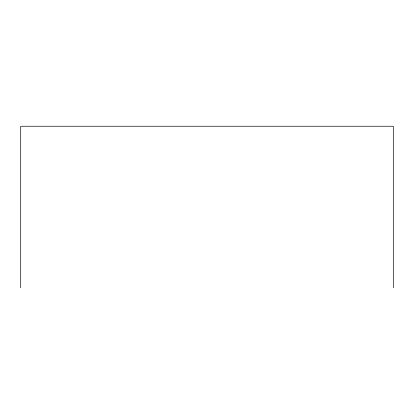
<?xml version="1.0" encoding="UTF-8"?>
<svg xmlns="http://www.w3.org/2000/svg" width="414" height="414" viewBox="0 0 414 414"><rect width="100%" height="100%" fill="white"/><g stroke="black" fill="none" stroke-linecap="round" stroke-linejoin="round"><path stroke-width="0.62" d="M393.3 287.751L393.3 126.249L20.7 126.249L20.7 287.751"/></g></svg>
